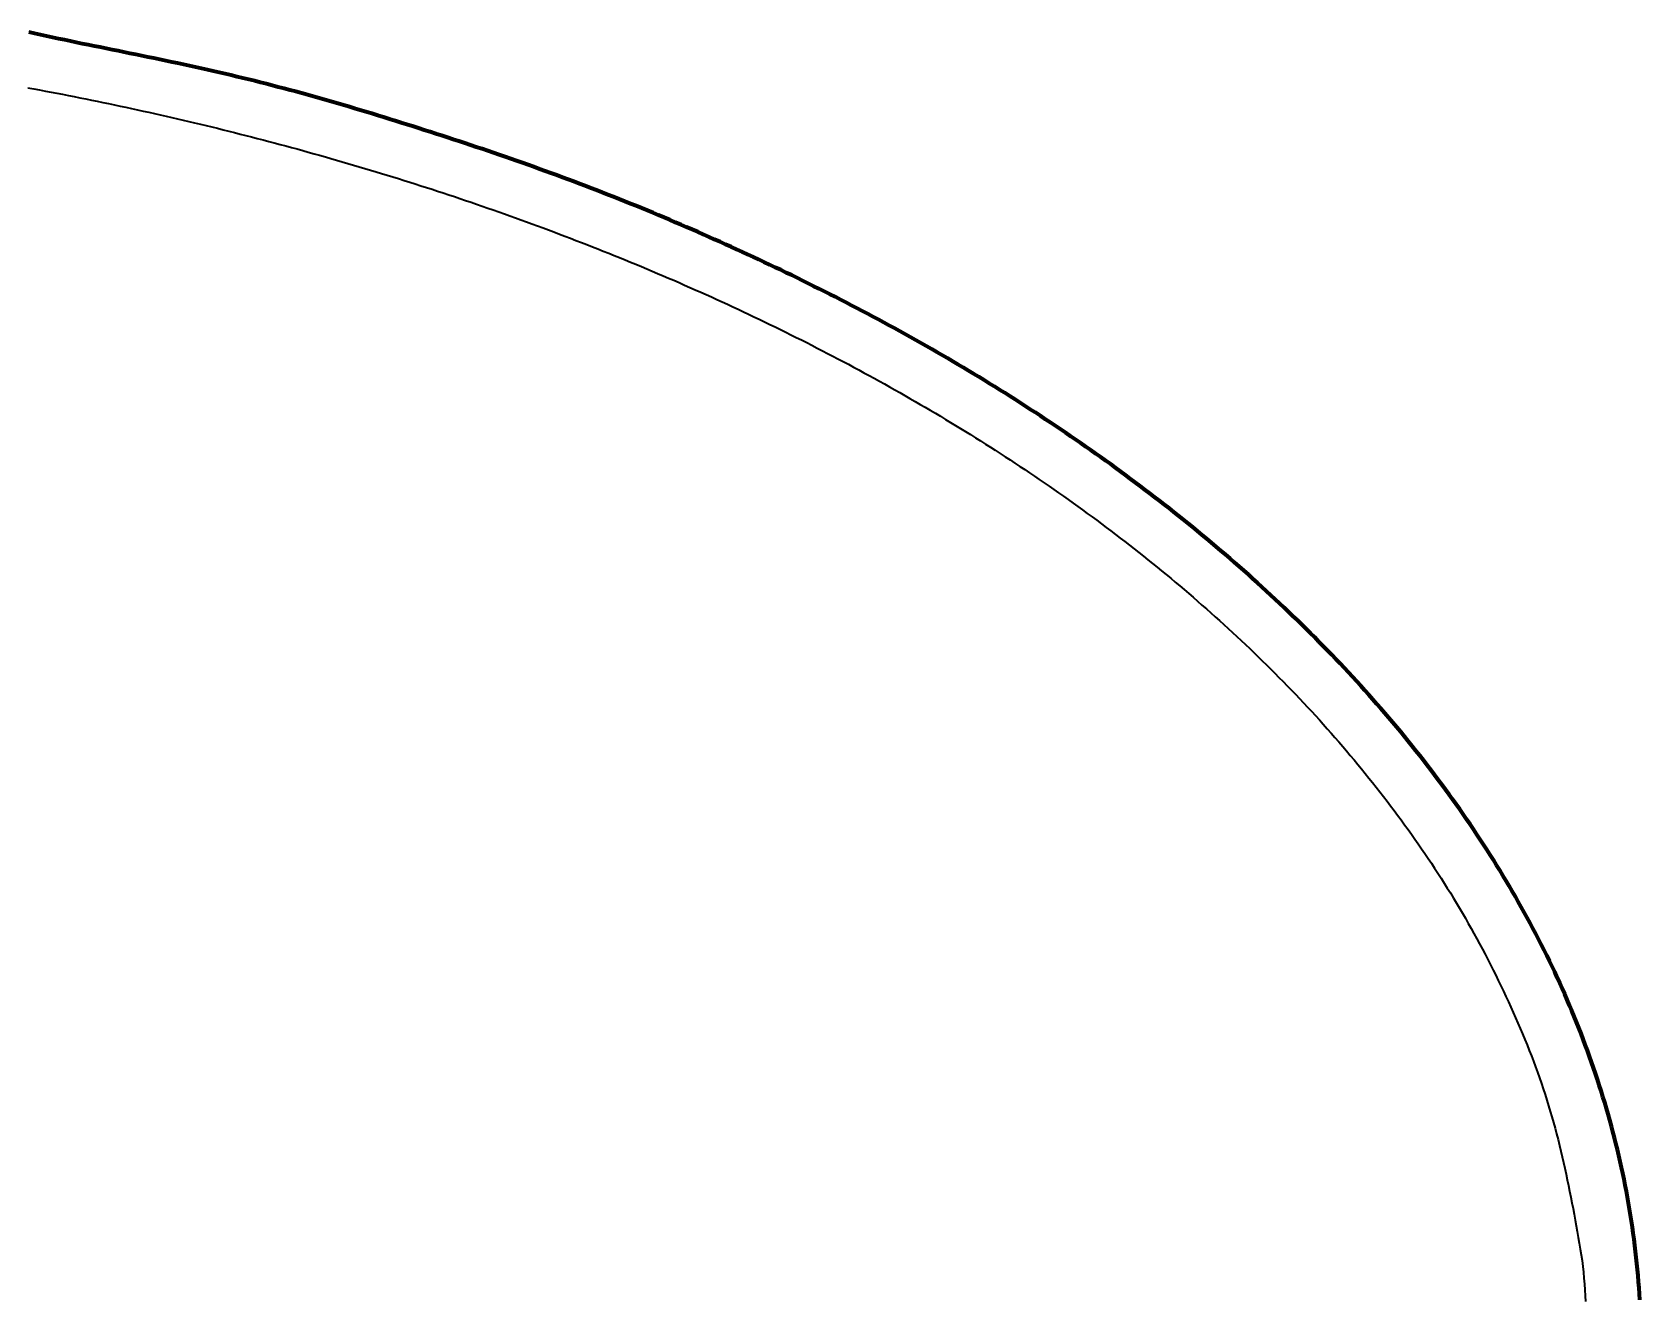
# Model space of a CAD drawing. Header units: millimetres. Extents: x 0 to 1554, y 0 to 420.
# Drawn here: x 128.02 to 155.73, y 334.29 to 356.13 of the extents above; entities that cross this region are included whole.
import ezdxf

# ---------------------------------------------------------------- set-up
doc = ezdxf.new("R2010")
doc.units = ezdxf.units.MM
doc.linetypes.add('IRAM-E-TRAZOS', pattern=[5, 4, -1])
doc.layers.add('01-VISIBLE', color=7, linetype='CONTINUOUS', lineweight=70)
doc.layers.add('02-OCULTA', color=4, linetype='IRAM-E-TRAZOS', lineweight=35)

msp = doc.modelspace()

# ---------------------------------------------------------------- linework, layer by layer
at = {"layer": '01-VISIBLE'}
msp.add_lwpolyline([(155.726, 334.29), (155.719, 334.395), (155.712, 334.5), (155.704, 334.604), (155.695, 334.709), (155.686, 334.813), (155.675, 334.917), (155.664, 335.022), (155.653, 335.126), (155.64, 335.23), (155.627, 335.334), (155.613, 335.438), (155.598, 335.542), (155.582, 335.645), (155.566, 335.749), (155.549, 335.853), (155.531, 335.956), (155.513, 336.059), (155.494, 336.162), (155.474, 336.265), (155.453, 336.368), (155.432, 336.471), (155.41, 336.573), (155.387, 336.675), (155.363, 336.778), (155.339, 336.88), (155.314, 336.982), (155.289, 337.083), (155.262, 337.185), (155.235, 337.286), (155.208, 337.387), (155.179, 337.488), (155.15, 337.589), (155.12, 337.69), (155.09, 337.79), (155.059, 337.89), (155.027, 337.99), (154.995, 338.09), (154.962, 338.189), (154.928, 338.289), (154.893, 338.388), (154.858, 338.486), (154.823, 338.585), (154.786, 338.683), (154.749, 338.782), (154.712, 338.879), (154.674, 338.977), (154.635, 339.074), (154.595, 339.172), (154.555, 339.269), (154.514, 339.365), (154.473, 339.462), (154.431, 339.558), (154.389, 339.654), (154.346, 339.749), (154.302, 339.845), (154.258, 339.94), (154.213, 340.034), (154.167, 340.129), (154.121, 340.223), (154.075, 340.317), (154.028, 340.411), (153.98, 340.504), (153.932, 340.597), (153.883, 340.69), (153.834, 340.783), (153.784, 340.875), (153.734, 340.967), (153.683, 341.059), (153.631, 341.15), (153.58, 341.241), (153.527, 341.332), (153.474, 341.423), (153.421, 341.513), (153.367, 341.603), (153.312, 341.692), (153.257, 341.782), (153.202, 341.871), (153.146, 341.959), (153.09, 342.048), (153.033, 342.136), (152.975, 342.224), (152.918, 342.311), (152.859, 342.398), (152.801, 342.485), (152.741, 342.572), (152.682, 342.658), (152.622, 342.744), (152.561, 342.83), (152.5, 342.915), (152.439, 343), (152.377, 343.085), (152.315, 343.169), (152.252, 343.253), (152.189, 343.337), (152.126, 343.421), (152.062, 343.504), (151.998, 343.587), (151.933, 343.669), (151.868, 343.751), (151.802, 343.833), (151.736, 343.915), (151.67, 343.996), (151.604, 344.077), (151.536, 344.158), (151.469, 344.238), (151.401, 344.318), (151.333, 344.398), (151.265, 344.477), (151.196, 344.556), (151.127, 344.635), (151.057, 344.714), (150.987, 344.792), (150.917, 344.87), (150.846, 344.947), (150.775, 345.024), (150.704, 345.101), (150.633, 345.178), (150.561, 345.254), (150.488, 345.33), (150.416, 345.406), (150.343, 345.481), (150.27, 345.556), (150.196, 345.631), (150.122, 345.706), (150.048, 345.78), (149.974, 345.854), (149.899, 345.927), (149.824, 346), (149.748, 346.073), (149.673, 346.146), (149.597, 346.218), (149.521, 346.29), (149.444, 346.362), (149.367, 346.433), (149.29, 346.504), (149.213, 346.575), (149.135, 346.646), (149.057, 346.716), (148.979, 346.786), (148.901, 346.856), (148.822, 346.925), (148.743, 346.994), (148.664, 347.063), (148.584, 347.131), (148.505, 347.199), (148.425, 347.267), (148.345, 347.335), (148.264, 347.402), (148.183, 347.469), (148.102, 347.536), (148.021, 347.602), (147.94, 347.668), (147.858, 347.734), (147.776, 347.799), (147.694, 347.865), (147.612, 347.929), (147.529, 347.994), (147.447, 348.058), (147.364, 348.123), (147.28, 348.186), (147.197, 348.25), (147.113, 348.313), (147.029, 348.376), (146.945, 348.439), (146.861, 348.501), (146.776, 348.563), (146.692, 348.625), (146.607, 348.687), (146.522, 348.748), (146.436, 348.809), (146.351, 348.87), (146.265, 348.93), (146.179, 348.99), (146.093, 349.05), (146.007, 349.11), (145.921, 349.169), (145.834, 349.228), (145.747, 349.287), (145.66, 349.346), (145.573, 349.404), (145.486, 349.462), (145.398, 349.52), (145.31, 349.577), (145.222, 349.634), (145.134, 349.691), (145.046, 349.748), (144.958, 349.804), (144.869, 349.86), (144.78, 349.916), (144.692, 349.972), (144.602, 350.027), (144.513, 350.082), (144.424, 350.137), (144.334, 350.192), (144.245, 350.246), (144.155, 350.3), (144.065, 350.354), (143.975, 350.408), (143.884, 350.461), (143.794, 350.514), (143.703, 350.567), (143.612, 350.619), (143.522, 350.671), (143.43, 350.724), (143.339, 350.775), (143.248, 350.827), (143.156, 350.878), (143.065, 350.929), (142.973, 350.98), (142.881, 351.03), (142.789, 351.081), (142.697, 351.131), (142.605, 351.18), (142.512, 351.23), (142.42, 351.279), (142.327, 351.328), (142.234, 351.377), (142.141, 351.426), (142.048, 351.474), (141.955, 351.522), (141.862, 351.57), (141.768, 351.617), (141.674, 351.665), (141.581, 351.712), (141.487, 351.758), (141.393, 351.805), (141.299, 351.851), (141.205, 351.898), (141.111, 351.944), (141.016, 351.989), (140.922, 352.035), (140.827, 352.08), (140.732, 352.125), (140.637, 352.17), (140.543, 352.214), (140.448, 352.259), (140.352, 352.303), (140.257, 352.347), (140.162, 352.39), (140.066, 352.434), (139.971, 352.477), (139.875, 352.52), (139.779, 352.563), (139.683, 352.605), (139.588, 352.647), (139.492, 352.69), (139.395, 352.731), (139.299, 352.773), (139.203, 352.814), (139.106, 352.856), (139.01, 352.897), (138.913, 352.937), (138.816, 352.978), (138.72, 353.018), (138.623, 353.058), (138.526, 353.098), (138.429, 353.138), (138.331, 353.177), (138.234, 353.216), (138.137, 353.255), (138.039, 353.294), (137.942, 353.332), (137.844, 353.37), (137.746, 353.408), (137.648, 353.446), (137.551, 353.484), (137.453, 353.521), (137.354, 353.558), (137.256, 353.595), (137.158, 353.631), (137.06, 353.668), (136.961, 353.704), (136.863, 353.739), (136.764, 353.775), (136.665, 353.81), (136.566, 353.846), (136.468, 353.881), (136.369, 353.915), (136.27, 353.95), (136.171, 353.984), (136.071, 354.019), (135.972, 354.053), (135.873, 354.086), (135.774, 354.12), (135.674, 354.153), (135.575, 354.187), (135.475, 354.22), (135.376, 354.253), (135.276, 354.285), (135.176, 354.318), (135.077, 354.351), (134.977, 354.383), (134.877, 354.415), (134.777, 354.447), (134.677, 354.479), (134.577, 354.511), (134.477, 354.542), (134.377, 354.573), (134.277, 354.605), (134.177, 354.636), (134.077, 354.667), (133.977, 354.698), (133.876, 354.729), (133.776, 354.759), (133.676, 354.789), (133.575, 354.82), (133.475, 354.85), (133.374, 354.879), (133.274, 354.909), (133.173, 354.938), (133.072, 354.967), (132.971, 354.996), (132.87, 355.024), (132.769, 355.052), (132.668, 355.08), (132.567, 355.108), (132.466, 355.135), (132.364, 355.162), (132.263, 355.188), (132.161, 355.215), (132.06, 355.241), (131.958, 355.266), (131.856, 355.292), (131.754, 355.317), (131.653, 355.341), (131.551, 355.366), (131.449, 355.39), (131.346, 355.414), (131.244, 355.438), (131.142, 355.461), (131.04, 355.484), (130.937, 355.507), (130.835, 355.529), (130.733, 355.552), (130.63, 355.574), (130.527, 355.596), (130.425, 355.618), (130.322, 355.639), (130.22, 355.661), (130.117, 355.682), (130.014, 355.704), (129.912, 355.725), (129.809, 355.746), (129.706, 355.767), (129.603, 355.788), (129.501, 355.809), (129.398, 355.83), (129.295, 355.851), (129.192, 355.872), (129.09, 355.893), (128.987, 355.913), (128.884, 355.934), (128.781, 355.955), (128.679, 355.976), (128.576, 355.998), (128.473, 356.019), (128.371, 356.041), (128.268, 356.063), (128.166, 356.085), (128.063, 356.108), (127.962, 356.133)], dxfattribs=at)
at = {"layer": '02-OCULTA'}
msp.add_lwpolyline([(127.949, 355.175), (128.049, 355.157), (128.148, 355.138), (128.248, 355.119), (128.347, 355.1), (128.446, 355.081), (128.546, 355.062), (128.645, 355.043), (128.744, 355.023), (128.844, 355.003), (128.943, 354.983), (129.042, 354.963), (129.141, 354.943), (129.24, 354.922), (129.339, 354.902), (129.438, 354.881), (129.537, 354.86), (129.636, 354.839), (129.735, 354.817), (129.834, 354.796), (129.933, 354.774), (130.032, 354.752), (130.13, 354.73), (130.229, 354.708), (130.328, 354.685), (130.426, 354.663), (130.525, 354.64), (130.624, 354.617), (130.722, 354.594), (130.821, 354.571), (130.919, 354.547), (131.017, 354.523), (131.116, 354.5), (131.214, 354.476), (131.312, 354.451), (131.41, 354.427), (131.509, 354.402), (131.607, 354.378), (131.705, 354.353), (131.803, 354.327), (131.901, 354.302), (131.999, 354.277), (132.097, 354.251), (132.194, 354.225), (132.292, 354.199), (132.39, 354.173), (132.488, 354.146), (132.585, 354.12), (132.683, 354.093), (132.78, 354.066), (132.878, 354.039), (132.975, 354.012), (133.073, 353.984), (133.17, 353.956), (133.267, 353.929), (133.364, 353.9), (133.462, 353.872), (133.559, 353.844), (133.656, 353.815), (133.753, 353.786), (133.85, 353.757), (133.947, 353.728), (134.043, 353.699), (134.14, 353.669), (134.237, 353.639), (134.334, 353.609), (134.43, 353.579), (134.527, 353.549), (134.623, 353.518), (134.72, 353.487), (134.816, 353.456), (134.912, 353.425), (135.008, 353.394), (135.105, 353.362), (135.201, 353.331), (135.297, 353.299), (135.393, 353.267), (135.489, 353.234), (135.584, 353.202), (135.68, 353.169), (135.776, 353.136), (135.871, 353.103), (135.967, 353.07), (136.063, 353.036), (136.158, 353.003), (136.253, 352.969), (136.349, 352.935), (136.444, 352.9), (136.539, 352.866), (136.634, 352.831), (136.729, 352.796), (136.824, 352.761), (136.919, 352.726), (137.013, 352.69), (137.108, 352.655), (137.203, 352.619), (137.297, 352.583), (137.392, 352.546), (137.486, 352.51), (137.58, 352.473), (137.675, 352.436), (137.769, 352.399), (137.863, 352.362), (137.957, 352.324), (138.051, 352.286), (138.144, 352.248), (138.238, 352.21), (138.332, 352.172), (138.425, 352.133), (138.519, 352.094), (138.612, 352.055), (138.705, 352.016), (138.799, 351.977), (138.892, 351.937), (138.985, 351.897), (139.078, 351.857), (139.17, 351.817), (139.263, 351.776), (139.356, 351.735), (139.448, 351.695), (139.541, 351.653), (139.633, 351.612), (139.725, 351.57), (139.818, 351.529), (139.91, 351.486), (140.001, 351.444), (140.093, 351.402), (140.185, 351.359), (140.277, 351.316), (140.368, 351.273), (140.46, 351.23), (140.551, 351.186), (140.642, 351.142), (140.733, 351.098), (140.824, 351.054), (140.915, 351.009), (141.006, 350.965), (141.097, 350.92), (141.187, 350.874), (141.278, 350.829), (141.368, 350.783), (141.458, 350.738), (141.548, 350.691), (141.638, 350.645), (141.728, 350.599), (141.818, 350.552), (141.907, 350.505), (141.997, 350.457), (142.086, 350.41), (142.175, 350.362), (142.265, 350.314), (142.353, 350.266), (142.442, 350.218), (142.531, 350.169), (142.62, 350.12), (142.708, 350.071), (142.796, 350.022), (142.885, 349.972), (142.973, 349.922), (143.061, 349.872), (143.148, 349.822), (143.236, 349.771), (143.324, 349.72), (143.411, 349.669), (143.498, 349.618), (143.585, 349.566), (143.672, 349.514), (143.759, 349.462), (143.845, 349.41), (143.932, 349.357), (144.018, 349.305), (144.104, 349.252), (144.19, 349.198), (144.276, 349.145), (144.362, 349.091), (144.447, 349.037), (144.533, 348.982), (144.618, 348.928), (144.703, 348.873), (144.788, 348.818), (144.873, 348.763), (144.957, 348.707), (145.042, 348.651), (145.126, 348.595), (145.21, 348.539), (145.294, 348.482), (145.377, 348.425), (145.461, 348.368), (145.544, 348.311), (145.627, 348.253), (145.71, 348.195), (145.793, 348.137), (145.876, 348.078), (145.958, 348.019), (146.04, 347.96), (146.122, 347.901), (146.204, 347.842), (146.286, 347.782), (146.367, 347.722), (146.448, 347.661), (146.529, 347.601), (146.61, 347.54), (146.691, 347.479), (146.771, 347.417), (146.851, 347.355), (146.931, 347.293), (147.011, 347.231), (147.091, 347.169), (147.17, 347.106), (147.249, 347.043), (147.328, 346.979), (147.407, 346.916), (147.485, 346.852), (147.563, 346.787), (147.641, 346.723), (147.719, 346.658), (147.796, 346.593), (147.874, 346.528), (147.951, 346.462), (148.027, 346.396), (148.104, 346.33), (148.18, 346.263), (148.256, 346.196), (148.332, 346.129), (148.407, 346.062), (148.483, 345.994), (148.558, 345.926), (148.632, 345.858), (148.707, 345.79), (148.781, 345.721), (148.855, 345.652), (148.929, 345.582), (149.002, 345.513), (149.075, 345.443), (149.148, 345.372), (149.22, 345.302), (149.292, 345.231), (149.364, 345.16), (149.436, 345.088), (149.507, 345.016), (149.578, 344.944), (149.649, 344.872), (149.719, 344.799), (149.79, 344.726), (149.859, 344.653), (149.929, 344.579), (149.998, 344.505), (150.067, 344.431), (150.135, 344.357), (150.203, 344.282), (150.271, 344.207), (150.339, 344.131), (150.406, 344.055), (150.472, 343.979), (150.539, 343.903), (150.605, 343.827), (150.671, 343.75), (150.736, 343.672), (150.801, 343.595), (150.866, 343.517), (150.93, 343.439), (150.994, 343.36), (151.058, 343.282), (151.121, 343.203), (151.184, 343.123), (151.246, 343.044), (151.308, 342.964), (151.37, 342.883), (151.431, 342.803), (151.492, 342.722), (151.552, 342.641), (151.612, 342.559), (151.672, 342.478), (151.731, 342.396), (151.79, 342.313), (151.848, 342.231), (151.906, 342.148), (151.964, 342.064), (152.021, 341.981), (152.077, 341.897), (152.133, 341.813), (152.189, 341.728), (152.244, 341.643), (152.299, 341.558), (152.353, 341.473), (152.407, 341.387), (152.46, 341.301), (152.513, 341.214), (152.565, 341.128), (152.617, 341.041), (152.668, 340.953), (152.719, 340.866), (152.769, 340.778), (152.818, 340.69), (152.867, 340.601), (152.916, 340.513), (152.964, 340.424), (153.012, 340.334), (153.059, 340.245), (153.106, 340.155), (153.152, 340.065), (153.197, 339.974), (153.242, 339.884), (153.287, 339.793), (153.331, 339.702), (153.375, 339.611), (153.418, 339.519), (153.46, 339.427), (153.502, 339.335), (153.544, 339.243), (153.585, 339.15), (153.625, 339.058), (153.665, 338.965), (153.705, 338.872), (153.744, 338.778), (153.782, 338.684), (153.819, 338.59), (153.856, 338.496), (153.892, 338.402), (153.927, 338.307), (153.962, 338.212), (153.996, 338.116), (154.029, 338.021), (154.061, 337.925), (154.093, 337.829), (154.124, 337.732), (154.154, 337.636), (154.183, 337.539), (154.211, 337.442), (154.239, 337.344), (154.265, 337.247), (154.291, 337.149), (154.316, 337.051), (154.341, 336.953), (154.365, 336.854), (154.388, 336.756), (154.41, 336.657), (154.433, 336.558), (154.454, 336.459), (154.475, 336.36), (154.496, 336.261), (154.516, 336.162), (154.536, 336.063), (154.556, 335.964), (154.575, 335.864), (154.593, 335.765), (154.612, 335.665), (154.63, 335.566), (154.648, 335.466), (154.665, 335.367), (154.682, 335.267), (154.699, 335.167), (154.714, 335.067), (154.729, 334.967), (154.742, 334.866), (154.753, 334.766), (154.762, 334.665), (154.77, 334.564), (154.777, 334.463), (154.782, 334.362), (154.787, 334.261)], dxfattribs=at)

doc.saveas('drawing.dxf')
